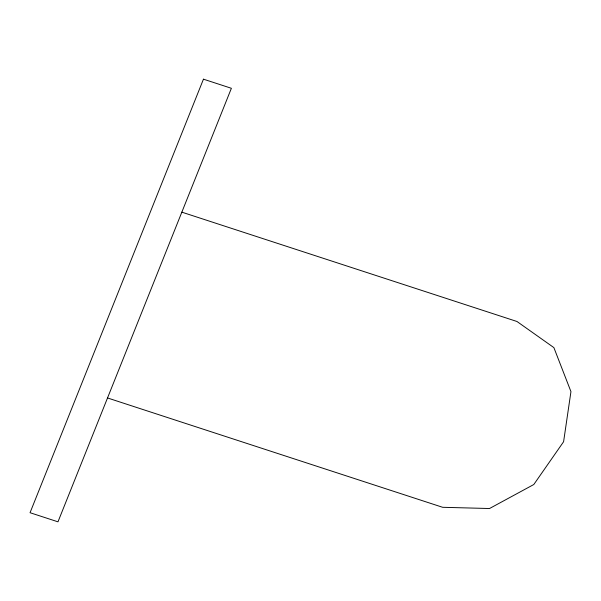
<?xml version="1.0" encoding="UTF-8"?>
<svg xmlns="http://www.w3.org/2000/svg" width="601" height="601" viewBox="0 0 601 601"><rect width="100%" height="100%" fill="white"/><g stroke="black" fill="none" stroke-linecap="round" stroke-linejoin="round"><path stroke-width="0.9" d="M181.84 212.153L516.973 321.49L553.882 347.611L570.95 391.619L563.595 441.727L533.793 484.519L489.522 508.521L442.652 507.297L107.519 397.96M203.454 79.174L30.05 512.713L57.981 521.826L231.385 88.287L203.454 79.174"/></g></svg>
